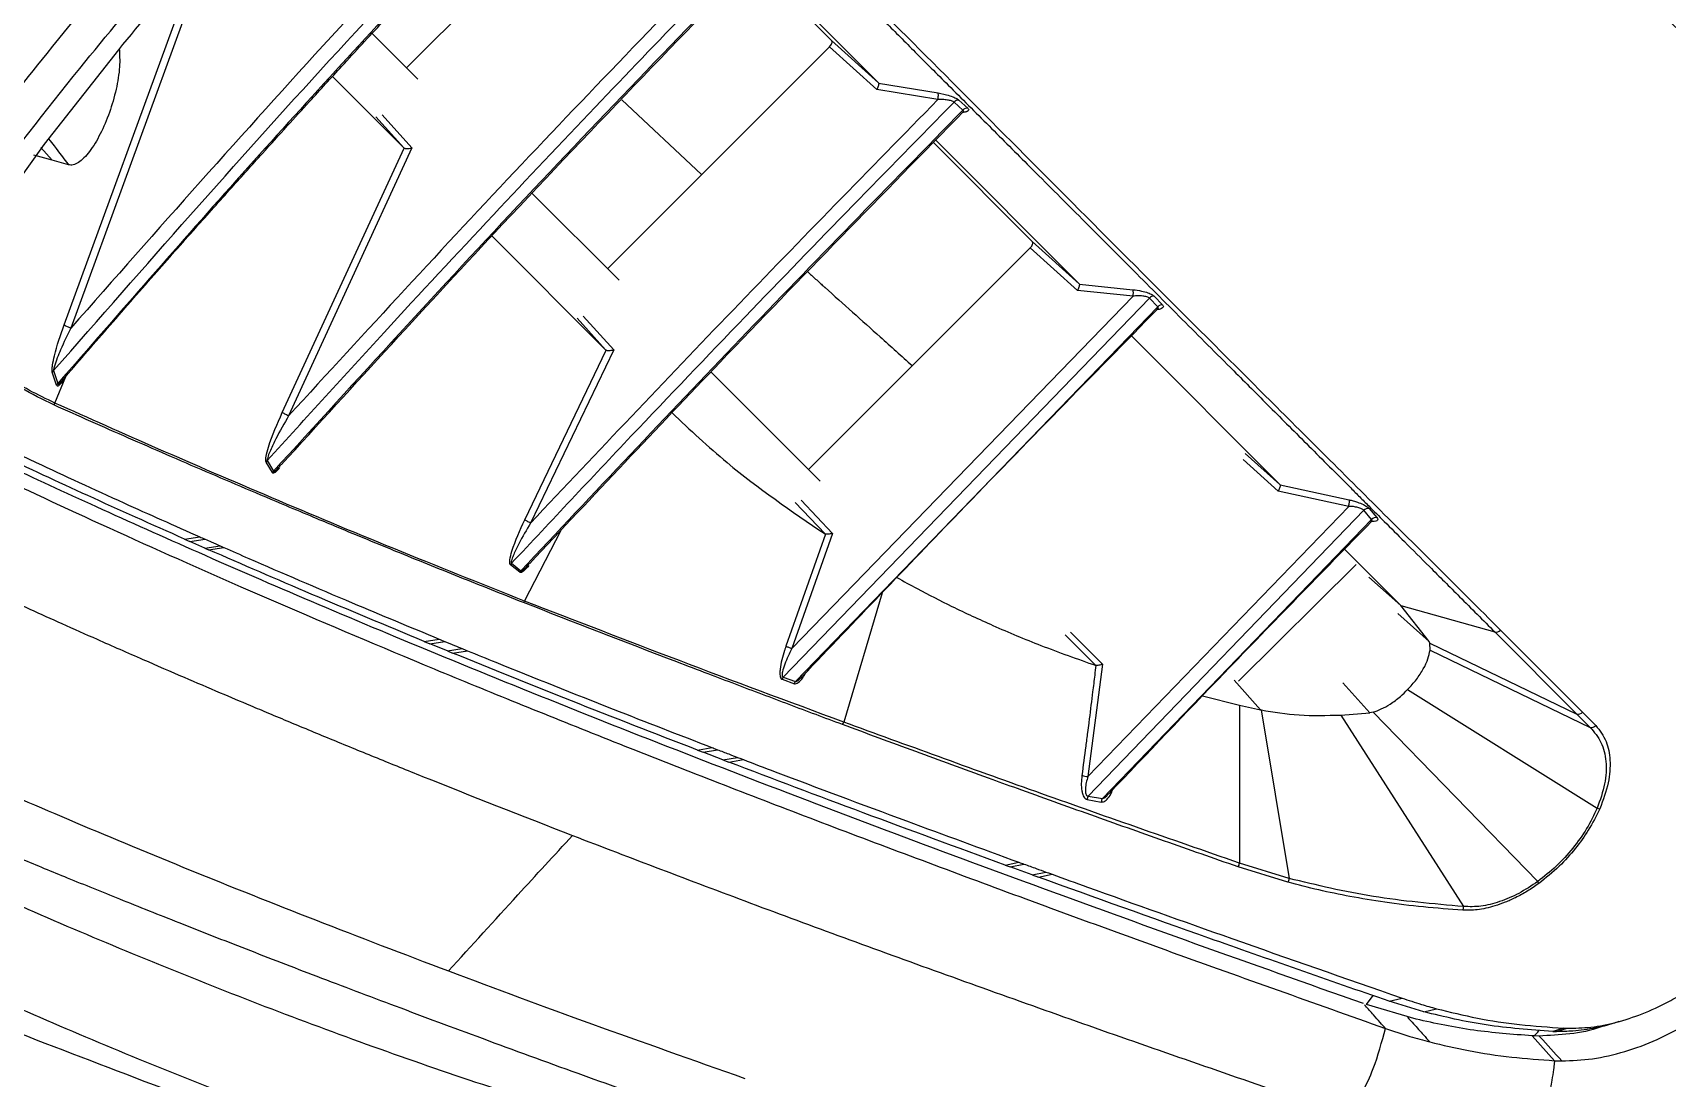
# Model space of a CAD drawing. Extents: x 400 to 501, y 484 to 634.
# Drawn here: x 412.64 to 418.13, y 577.01 to 580.52 of the extents above; entities that cross this region are included whole.
import ezdxf

# ---------------------------------------------------------------- set-up
doc = ezdxf.new("R2010")
doc.units = 0
doc.header["$MEASUREMENT"] = 0
doc.layers.add('DIM', color=3, linetype='Continuous')
doc.layers.add('GEOMETRY', color=3, linetype='Continuous', lineweight=25)

# ---------------------------------------------------------------- blocks, each defined once
blk = doc.blocks.new('2026 GRANDEE')
at = {"layer": 'GEOMETRY', "ltscale": 16}
for p, q in [((-36.5309, -16.4378), (-35.7852, -15.6923)), ((-37.6805, -17.3006), (-37.2238, -16.0497)), ((-37.1903, -16.0286), (-37.6576, -17.3113)), ((-35.3586, -16.0756), (-34.9469, -16.4881)), ((-35.1045, -16.3462), (-35.3665, -16.0839)), ((-36.6466, -16.322), (-36.4931, -16.4756)), ((-34.9469, -16.4881), (-35.1045, -16.3462)), ((-37.7463, -16.6943), (-37.4969, -16.3769)), ((-35.8566, -17.1121), (-35.1113, -16.367)), ((-35.1113, -16.367), (-34.9524, -16.5101)), ((-36.5402, -16.7064), (-36.7797, -16.4666)), ((-34.7476, -16.5443), (-34.9524, -16.5101)), ((-34.9469, -16.4881), (-34.9463, -16.4889)), ((-34.9463, -16.4889), (-34.747, -16.5221)), ((-35.8085, -16.5452), (-35.5405, -16.7961)), ((-34.747, -16.5221), (-34.7185, -16.5283)), ((-34.6635, -16.5796), (-34.6932, -16.5526)), ((-34.6843, -16.541), (-34.6769, -16.546)), ((-34.6769, -16.546), (-34.6472, -16.573)), ((-36.6336, -16.6021), (-36.5402, -16.7064)), ((-36.6129, -16.5953), (-36.513, -16.7068)), ((-37.8345, -16.8181), (-37.7463, -16.6943)), ((-37.7203, -16.7477), (-37.7819, -16.7311)), ((-37.7203, -16.7477), (-37.7582, -16.705)), ((-36.9479, -17.5948), (-36.5389, -16.7072)), ((-36.513, -16.7068), (-36.9267, -17.6061)), ((-36.5389, -16.7072), (-36.5402, -16.7064)), ((-34.4306, -17.0209), (-34.7626, -16.6886)), ((-34.7548, -16.6805), (-34.2733, -17.1626)), ((-37.6659, -16.7635), (-37.7203, -16.7477)), ((-36.1094, -16.8593), (-35.8177, -17.1509)), ((-35.8627, -17.3846), (-36.2447, -17.0021)), ((-35.1823, -17.7864), (-34.4373, -17.0417)), ((-34.4373, -17.0417), (-34.2784, -17.185)), ((-34.2733, -17.1626), (-34.4306, -17.0209)), ((-34.2733, -17.1626), (-34.2726, -17.1637)), ((-34.2726, -17.1637), (-34.0927, -17.1825)), ((-35.2669, -18.4834), (-34.0371, -17.2107)), ((-34.0925, -17.2044), (-35.2375, -18.3875)), ((-34.0925, -17.2044), (-34.2784, -17.185)), ((-34.009, -17.2396), (-34.0371, -17.2107)), ((-34.0217, -17.2042), (-33.9936, -17.2332)), ((-35.9587, -17.2778), (-35.8627, -17.3846)), ((-35.9379, -17.2711), (-35.8357, -17.3849)), ((-34.009, -17.2396), (-35.2255, -18.498)), ((-36.1343, -17.9553), (-35.8611, -17.3856)), ((-35.8357, -17.3849), (-36.1144, -17.966)), ((-35.8611, -17.3856), (-35.8627, -17.3846)), ((-34.0982, -17.3379), (-33.5996, -17.8369)), ((-37.7155, -17.4542), (-37.7199, -17.4598)), ((-37.7057, -17.5032), (-37.7199, -17.4598)), ((-37.7155, -17.4542), (-37.7013, -17.4977)), ((-37.711, -17.5633), (-37.675, -17.4742)), ((-35.5097, -17.4589), (-35.143, -17.8256)), ((-36.9986, -17.7566), (-37.0022, -17.7613)), ((-36.9812, -17.7969), (-37.0022, -17.7613)), ((-36.9986, -17.7566), (-36.9776, -17.7922)), ((-33.7228, -17.753), (-33.6051, -17.8588)), ((-33.5996, -17.8369), (-33.716, -17.7323)), ((-33.3686, -17.9102), (-33.6051, -17.8588)), ((-33.5996, -17.8369), (-33.599, -17.8376)), ((-33.599, -17.8376), (-33.367, -17.8881)), ((-35.227, -17.8968), (-35.1264, -18.0028)), ((-35.101, -18.0011), (-35.2069, -17.8894)), ((-33.3686, -17.9102), (-34.2437, -18.8176)), ((-34.2427, -18.8832), (-33.3179, -17.9233)), ((-33.2917, -17.9537), (-33.3179, -17.9233)), ((-33.3001, -17.9173), (-33.2737, -17.9476)), ((-36.1348, -18.228), (-36.0118, -17.99)), ((-33.2917, -17.9537), (-34.1953, -18.8911)), ((-33.2938, -17.9625), (-33.2945, -17.9623)), ((-37.2757, -18.0202), (-37.2243, -18.0129)), ((-37.2757, -18.0202), (-37.258, -18.028)), ((-37.258, -18.028), (-37.2067, -18.0207)), ((-37.2079, -18.0501), (-37.258, -18.028)), ((-37.2079, -18.0501), (-37.1566, -18.0427)), ((-37.2079, -18.0501), (-37.1953, -18.0557)), ((-37.1953, -18.0557), (-37.144, -18.0483)), ((-35.1249, -18.0035), (-35.2574, -18.3793)), ((-35.101, -18.0011), (-35.2375, -18.3875)), ((-35.1249, -18.0035), (-35.1264, -18.0028)), ((-36.1785, -18.1013), (-36.1818, -18.1063)), ((-36.1785, -18.1013), (-36.1473, -18.1263)), ((-33.7388, -18.4966), (-33.3435, -18.1051)), ((-33.3825, -18.054), (-33.1937, -18.2428)), ((-36.1506, -18.1314), (-36.1818, -18.1063)), ((-33.3013, -18.1475), (-33.1937, -18.2428)), ((-34.9341, -18.2003), (-35.0637, -18.6345)), ((-33.2041, -18.2702), (-33.0983, -18.3641)), ((-33.1937, -18.2428), (-32.8781, -18.3319)), ((-33.0983, -18.3641), (-33.1937, -18.2428)), ((-36.4718, -18.3635), (-36.4214, -18.3558)), ((-36.4718, -18.3635), (-36.4528, -18.3714)), ((-36.4528, -18.3714), (-36.4025, -18.3636)), ((-36.394, -18.3955), (-36.4528, -18.3714)), ((-34.3205, -18.3414), (-34.2173, -18.4443)), ((-34.1949, -18.44), (-34.3026, -18.3324)), ((-33.0958, -18.37), (-33.0983, -18.3641)), ((-33.0958, -18.37), (-32.6029, -18.6074)), ((-33.0955, -18.393), (-33.0958, -18.37)), ((-32.8781, -18.3319), (-32.6029, -18.6074)), ((-32.859, -18.3256), (-32.5837, -18.601)), ((-36.394, -18.3955), (-36.3438, -18.3877)), ((-36.394, -18.3955), (-36.3769, -18.4025)), ((-36.3769, -18.4025), (-36.3267, -18.3947)), ((-33.0955, -18.393), (-32.5579, -18.6525)), ((-35.2669, -18.4834), (-35.2255, -18.498)), ((-34.1949, -18.44), (-34.2437, -18.8176)), ((-35.2706, -18.4908), (-35.2291, -18.5055)), ((-33.7532, -18.4938), (-33.6645, -18.5932)), ((-33.3888, -18.5023), (-33.2975, -18.6032)), ((-33.1708, -18.5253), (-32.5349, -18.9238)), ((-33.8593, -18.5461), (-33.7349, -18.5782)), ((-33.7349, -18.5782), (-33.7355, -19.1082)), ((-33.7349, -18.5782), (-33.6645, -18.5932)), ((-33.6623, -18.5937), (-33.6645, -18.5932)), ((-33.6623, -18.5937), (-33.5686, -19.1596)), ((-33.3955, -18.6107), (-33.2975, -18.6032)), ((-33.3955, -18.6107), (-32.9828, -19.2539)), ((-33.2868, -18.6011), (-33.2975, -18.6032)), ((-33.2868, -18.6011), (-32.7339, -19.1698)), ((-32.6029, -18.6074), (-32.5579, -18.6525)), ((-32.5837, -18.601), (-32.5392, -18.646)), ((-35.5549, -18.7284), (-35.5061, -18.7199)), ((-35.5549, -18.7284), (-35.5359, -18.7357)), ((-35.5359, -18.7357), (-35.4871, -18.7272)), ((-35.4689, -18.7614), (-35.5359, -18.7357)), ((-35.4689, -18.7614), (-35.4203, -18.7529)), ((-35.4689, -18.7614), (-35.449, -18.769)), ((-35.449, -18.769), (-35.4005, -18.7605)), ((-34.2465, -18.8949), (-34.1991, -18.903)), ((-34.2427, -18.8832), (-34.1953, -18.8911)), ((-34.1788, -18.8803), (-34.1744, -18.8751)), ((-34.522, -19.1145), (-34.4754, -19.1052)), ((-34.522, -19.1145), (-34.5053, -19.1206)), ((-34.5053, -19.1206), (-34.4587, -19.1112)), ((-34.4314, -19.1474), (-34.5053, -19.1206)), ((-34.4314, -19.1474), (-34.385, -19.138)), ((-34.4314, -19.1474), (-34.4102, -19.1551)), ((-34.4102, -19.1551), (-34.3638, -19.1456)), ((-33.5724, -19.1724), (-33.7397, -19.1207)), ((-33.5686, -19.1596), (-33.7355, -19.1082)), ((-33.3094, -19.5832), (-33.2868, -19.553)), ((-33.142, -19.6322), (-33.3094, -19.5832)), ((-33.2331, -19.5719), (-33.1894, -19.5613)), ((-33.1164, -19.6077), (-33.2331, -19.5719)), ((-33.1164, -19.6077), (-33.0744, -19.5968)), ((-32.4626, -19.6411), (-32.4341, -19.6318)), ((-32.7532, -19.6878), (-32.6778, -19.7715)), ((-32.7468, -19.6881), (-32.7532, -19.6878)), ((-32.7293, -19.6886), (-32.7468, -19.6881)), ((-32.6469, -19.662), (-32.6836, -19.6731)), ((-32.6836, -19.6731), (-32.6714, -19.6735)), ((-32.6714, -19.6735), (-32.6354, -19.6625)), ((-32.6469, -19.662), (-32.6354, -19.6625))]:
    blk.add_line(p, q, dxfattribs=at)
at = {"layer": 'GEOMETRY', "ltscale": 16, "flags": 128}
blk.add_lwpolyline([(-37.7463, -16.6943), (-37.7456, -16.6944), (-37.7452, -16.6944), (-37.745, -16.6941), (-37.7451, -16.6936), (-37.7452, -16.6934)], dxfattribs=at)
at = {"layer": 'GEOMETRY', "ltscale": 16}
for centre, radius, start, end in [((-34.6782, -16.5665), 0.0205, 86.2984, 137.2516), ((-34.6484, -16.5935), 0.0205, 86.6122, 137.2133), ((-34.1468, -17.194), 0.0553, 349.1873, 11.9935), ((-34.022, -17.2252), 0.021, 89.2393, 136.0665), ((-33.9939, -17.2542), 0.021, 89.1247, 136.0244), ((-37.6884, -17.5122), 0.0195, 131.6299, 152.3463), ((-37.731, -17.5568), 0.0211, 322.3045, 342.0554), ((-33.303, -17.938), 0.0209, 81.9765, 135.5723), ((-33.2768, -17.9683), 0.0209, 81.5353, 135.5925), ((-36.1555, -18.2198), 0.0223, 322.2905, 338.2722), ((-32.8742, -18.3119), 0.0205, 258.8879, 317.7566), ((-35.2486, -18.4971), 0.0229, 143.1937, 163.917), ((-35.0862, -18.6288), 0.0232, 323.4445, 345.7717), ((-32.599, -18.5872), 0.0206, 259.0071, 317.9441), ((-32.5545, -18.632), 0.0208, 260.5271, 317.6791), ((-34.2387, -18.7427), 0.075, 250.145, 266.168), ((-34.2233, -18.896), 0.0232, 146.6109, 177.331), ((-34.1759, -18.9039), 0.0233, 146.6495, 177.7785), ((-32.5255, -18.894), 0.0312, 252.4926, 269.4027), ((-33.7599, -19.1069), 0.0245, 325.5896, 356.9017), ((-33.5935, -19.1591), 0.0249, 327.6124, 358.7039), ((-32.7698, -19.191), 0.0417, 20.3709, 30.5943), ((-33.0091, -19.2548), 0.0263, 334.4402, 2.0979)]:
    blk.add_arc(centre, radius, start, end, dxfattribs=at)
for points, knots in [([(-32.0826, -10.2807), (-32.4042, -10.5222), (-33.044, -11.0026), (-33.956, -11.7803), (-34.8417, -12.5767), (-35.7009, -13.3979), (-36.5348, -14.2323), (-37.3474, -15.0774), (-38.1302, -15.9429), (-38.8881, -16.8398), (-39.3585, -17.4672), (-39.595, -17.7827)], [0, 0, 0, 0, 0.113392, 0.225638, 0.337341, 0.448782, 0.560233, 0.669481, 0.778832, 0.888788, 1, 1, 1, 1]), ([(-31.6026, -10.7629), (-31.7346, -10.851), (-32.0014, -11.0291), (-32.3994, -11.3097), (-32.8003, -11.6038), (-33.2029, -11.9123), (-33.5956, -12.2261), (-34.0451, -12.6002), (-34.5554, -13.0457), (-35.1391, -13.5846), (-35.6554, -14.0878), (-36.0964, -14.5358), (-36.4532, -14.9108), (-36.7926, -15.2802), (-37.1149, -15.6435), (-37.4296, -16.0113), (-37.8042, -16.466), (-38.23, -17.0115), (-38.6902, -17.6387), (-38.9753, -18.0617), (-39.1157, -18.2701)], [0, 0, 0, 0, 0.044709, 0.090349, 0.13691, 0.184379, 0.232745, 0.277954, 0.348418, 0.422679, 0.500679, 0.550525, 0.598903, 0.645795, 0.691185, 0.735062, 0.781563, 0.856423, 0.929252, 1, 1, 1, 1]), ([(-31.5483, -17.0026), (-31.5846, -16.9662), (-31.6501, -16.9005), (-31.7368, -16.8136), (-31.8026, -16.7477), (-31.8478, -16.7024), (-31.8746, -16.6755), (-31.8996, -16.6504), (-31.9295, -16.6205), (-31.969, -16.581), (-32.0082, -16.5417), (-32.0528, -16.4971), (-32.0993, -16.4505), (-32.1508, -16.3989), (-32.205, -16.3447), (-32.2668, -16.2827), (-32.3323, -16.2171), (-32.4085, -16.1407), (-32.4918, -16.0573), (-32.5814, -15.9677), (-32.6762, -15.8727), (-32.7711, -15.7778), (-32.8672, -15.6816), (-32.9621, -15.5865), (-33.0575, -15.491), (-33.1566, -15.3918), (-33.2562, -15.2921), (-33.3624, -15.1858), (-33.4713, -15.0768), (-33.5809, -14.9671), (-33.6883, -14.8596), (-33.7933, -14.7547), (-33.9589, -14.5892), (-34.1842, -14.3641), (-34.3606, -14.1881), (-34.4504, -14.0984)], [0, 0, 0, 0, 0.031102, 0.056282, 0.075541, 0.088878, 0.096293, 0.099337, 0.111164, 0.122963, 0.134733, 0.146474, 0.1633, 0.177064, 0.193684, 0.213162, 0.234458, 0.254875, 0.284974, 0.313681, 0.340995, 0.377161, 0.406953, 0.436616, 0.472631, 0.504105, 0.538698, 0.576408, 0.616164, 0.655115, 0.695362, 0.734534, 0.772763, 0.884269, 1, 1, 1, 1]), ([(-31.5547, -17.0216), (-31.6987, -16.8768), (-31.9868, -16.587), (-32.3921, -16.1795), (-32.7802, -15.7902), (-33.1505, -15.4201), (-33.5053, -15.0663), (-33.8434, -14.7295), (-34.1639, -14.4106), (-34.3579, -14.2175), (-34.4549, -14.121)], [0, 0, 0, 0, 0.1249923, 0.2499907, 0.3749939, 0.5000006, 0.6250093, 0.7500135, 0.8750108, 1, 1, 1, 1]), ([(-37.7155, -17.4542), (-37.4097, -17.105), (-36.7981, -16.4067), (-36.1559, -15.7357), (-35.8348, -15.4002)], [0, 0, 0, 0, 0.500027, 1, 1, 1, 1]), ([(-35.8814, -15.3781), (-36.1841, -15.6943), (-36.7896, -16.3267), (-37.3682, -16.9831), (-37.6576, -17.3113)], [0, 0, 0, 0, 0.49994, 1, 1, 1, 1]), ([(-35.8047, -15.4255), (-36.0208, -15.6509), (-36.453, -16.1017), (-37.0864, -16.7918), (-37.4963, -17.2624), (-37.7013, -17.4977)], [0, 0, 0, 0, 0.333307, 0.666645, 1, 1, 1, 1]), ([(-37.685, -17.4857), (-37.6352, -17.428), (-37.5334, -17.3099), (-37.3845, -17.1398), (-37.245, -16.982), (-37.1238, -16.8463), (-37.0213, -16.7323), (-36.9346, -16.6364), (-36.8457, -16.5386), (-36.7393, -16.4224), (-36.6032, -16.2746), (-36.4396, -16.0987), (-36.2482, -15.8952), (-36.0333, -15.6689), (-35.8812, -15.5115), (-35.8029, -15.4304)], [0, 0, 0, 0, 0.082011, 0.16789, 0.243477, 0.308772, 0.363775, 0.408487, 0.447955, 0.505978, 0.578068, 0.664223, 0.764442, 0.878725, 1, 1, 1, 1]), ([(-35.7787, -15.4263), (-35.763, -15.4422), (-35.73, -15.4753), (-35.6773, -15.5283), (-35.619, -15.5868), (-35.5549, -15.6512), (-35.4848, -15.7216), (-35.4047, -15.802), (-35.322, -15.885), (-35.2387, -15.9686), (-35.1608, -16.0468), (-35.0842, -16.1236), (-35.0194, -16.1885), (-34.966, -16.2421), (-34.9212, -16.287), (-34.8734, -16.3349), (-34.8227, -16.3857), (-34.7689, -16.4396), (-34.6867, -16.5217), (-34.577, -16.6315), (-34.4309, -16.7777), (-34.2732, -16.9357), (-34.1028, -17.1065), (-33.9297, -17.2799), (-33.7931, -17.4166), (-33.6944, -17.5154), (-33.6325, -17.5774), (-33.5683, -17.6416), (-33.5017, -17.7083), (-33.4326, -17.7774), (-33.3757, -17.8344), (-33.3317, -17.8784), (-33.2944, -17.9157), (-33.2445, -17.9656), (-33.1766, -18.0335), (-33.0924, -18.1177), (-32.9915, -18.2186), (-32.9177, -18.2924), (-32.8781, -18.3319)], [0, 0, 0, 0, 0.020725, 0.043459, 0.068203, 0.094956, 0.123719, 0.154491, 0.191833, 0.221797, 0.251605, 0.281257, 0.308509, 0.323986, 0.340419, 0.35781, 0.376156, 0.395459, 0.415718, 0.463883, 0.511317, 0.567458, 0.624789, 0.681766, 0.736941, 0.755717, 0.775071, 0.795005, 0.815518, 0.83661, 0.858281, 0.867298, 0.876345, 0.891857, 0.911979, 0.93671, 0.96605, 1, 1, 1, 1]), ([(-35.7561, -15.4219), (-35.6597, -15.519), (-35.4669, -15.7132), (-35.1485, -16.0342), (-34.8122, -16.3728), (-34.4585, -16.7278), (-34.0891, -17.0987), (-33.7003, -17.4873), (-33.2932, -17.8931), (-33.0038, -18.1814), (-32.859, -18.3256)], [0, 0, 0, 0, 0.124988, 0.249985, 0.374989, 0.499998, 0.625005, 0.750009, 0.875008, 1, 1, 1, 1]), ([(-37.4969, -16.3769), (-37.4219, -16.2854), (-37.2778, -16.1099), (-37.0572, -15.8555), (-36.9102, -15.6947), (-36.8367, -15.6142)], [0, 0, 0, 0, 0.352414, 0.676106, 1, 1, 1, 1]), ([(-36.9986, -17.7566), (-36.8682, -17.6129), (-36.617, -17.3358), (-36.2493, -16.9406), (-35.9076, -16.5791), (-35.5927, -16.2506), (-35.3909, -16.0434), (-35.295, -15.9448)], [0, 0, 0, 0, 0.2341143, 0.4511775, 0.6511747, 0.834112, 1, 1, 1, 1]), ([(-35.3453, -15.9296), (-35.6127, -16.2054), (-36.1475, -16.7571), (-36.667, -17.3231), (-36.9267, -17.6061)], [0, 0, 0, 0, 0.499948, 1, 1, 1, 1]), ([(-35.2648, -15.9707), (-35.5549, -16.27), (-36.1351, -16.8686), (-36.6968, -17.4843), (-36.9776, -17.7922)], [0, 0, 0, 0, 0.499975, 1, 1, 1, 1]), ([(-36.9513, -17.7707), (-36.7054, -17.5007), (-36.1513, -16.8925), (-35.5786, -16.3015), (-35.2601, -15.9728)], [0, 0, 0, 0, 0.443824, 1, 1, 1, 1]), ([(-37.9663, -16.8737), (-37.8549, -16.7281), (-37.6559, -16.468), (-37.4436, -16.2169), (-37.3502, -16.1064)], [0, 0, 0, 0, 0.559966, 1, 1, 1, 1]), ([(-35.1113, -16.367), (-35.1095, -16.3651), (-35.1061, -16.3613), (-35.1033, -16.3551), (-35.1023, -16.3496), (-35.1038, -16.3474), (-35.1045, -16.3462)], [0, 0, 0, 0, 0.246023, 0.493961, 0.744396, 1, 1, 1, 1]), ([(-37.4951, -16.3727), (-37.4941, -16.3926), (-37.492, -16.4345), (-37.5047, -16.5109), (-37.5272, -16.5891), (-37.5583, -16.6621), (-37.5949, -16.722), (-37.6265, -16.7534), (-37.6504, -16.7652), (-37.6608, -16.764), (-37.6659, -16.7635)], [0, 0, 0, 0, 0.125005, 0.263023, 0.405176, 0.5513975, 0.7000385, 0.8505418, 0.9255062, 1, 1, 1, 1]), ([(-37.4969, -16.3769), (-37.4965, -16.377), (-37.4957, -16.3773), (-37.4957, -16.3769), (-37.4963, -16.3762), (-37.4963, -16.3761)], [0, 0, 0, 0, 0.458886, 0.936658, 1, 1, 1, 1]), ([(-34.9463, -16.4889), (-34.9462, -16.4898), (-34.9459, -16.4916), (-34.9469, -16.4966), (-34.9491, -16.503), (-34.9512, -16.5075), (-34.9524, -16.5101)], [0, 0, 0, 0, 0.226459, 0.486424, 0.708728, 1, 1, 1, 1]), ([(-36.1785, -18.1013), (-36.0447, -17.9586), (-35.7849, -17.6813), (-35.4025, -17.2813), (-35.0413, -16.9077), (-34.8066, -16.6683), (-34.6932, -16.5526)], [0, 0, 0, 0, 0.273503, 0.531333, 0.773495, 1, 1, 1, 1]), ([(-34.7476, -16.5443), (-34.9775, -16.7792), (-35.4373, -17.2492), (-35.8887, -17.7271), (-36.1144, -17.966)], [0, 0, 0, 0, 0.499964, 1, 1, 1, 1]), ([(-34.7476, -16.5443), (-34.7471, -16.5418), (-34.7463, -16.5371), (-34.7459, -16.5306), (-34.746, -16.5251), (-34.7466, -16.5232), (-34.747, -16.5221)], [0, 0, 0, 0, 0.265117, 0.5, 0.734883, 1, 1, 1, 1]), ([(-34.6932, -16.5526), (-34.6943, -16.5518), (-34.6965, -16.5503), (-34.7038, -16.5478), (-34.7156, -16.5454), (-34.7315, -16.5438), (-34.7422, -16.5441), (-34.7476, -16.5443)], [0, 0, 0, 0, 0.1140069, 0.2325104, 0.4809748, 0.7390102, 1, 1, 1, 1]), ([(-34.7185, -16.5283), (-34.7112, -16.5304), (-34.6982, -16.5343), (-34.6885, -16.5389), (-34.6843, -16.541)], [0, 0, 0, 0, 0.55962, 1, 1, 1, 1]), ([(-34.6635, -16.5796), (-34.9133, -16.8349), (-35.413, -17.3457), (-35.9025, -17.8661), (-36.1473, -18.1263)], [0, 0, 0, 0, 0.499983, 1, 1, 1, 1]), ([(-36.1175, -18.1018), (-35.9052, -17.8759), (-35.4248, -17.3648), (-34.9343, -16.8633), (-34.6606, -16.5835)], [0, 0, 0, 0, 0.44205, 1, 1, 1, 1]), ([(-34.6653, -16.5875), (-34.664, -16.5865), (-34.6616, -16.5848), (-34.6614, -16.5819), (-34.6628, -16.5804), (-34.6635, -16.5796)], [0, 0, 0, 0, 0.407685, 0.708759, 1, 1, 1, 1]), ([(-34.6472, -16.573), (-34.6461, -16.5743), (-34.6437, -16.5769), (-34.6439, -16.581), (-34.6487, -16.5845), (-34.6564, -16.5868), (-34.6631, -16.5871), (-34.6651, -16.5872)], [0, 0, 0, 0, 0.1690474, 0.3437707, 0.6164966, 0.8896191, 1, 1, 1, 1]), ([(-37.7324, -16.6765), (-37.7261, -16.6844), (-37.7028, -16.7133), (-37.6815, -16.7423), (-37.6659, -16.7635)], [0, 0, 0, 0, 0.27087, 1, 1, 1, 1]), ([(-36.5389, -16.7072), (-36.5378, -16.7076), (-36.5354, -16.7084), (-36.5291, -16.7086), (-36.5213, -16.7082), (-36.5159, -16.7073), (-36.513, -16.7068)], [0, 0, 0, 0, 0.213537, 0.458639, 0.711745, 1, 1, 1, 1]), ([(-34.4373, -17.0417), (-34.4356, -17.0398), (-34.4322, -17.036), (-34.4294, -17.0298), (-34.4284, -17.0243), (-34.4299, -17.022), (-34.4306, -17.0209)], [0, 0, 0, 0, 0.245218, 0.492634, 0.743521, 1, 1, 1, 1]), ([(-35.1843, -17.123), (-35.1813, -17.1257), (-35.169, -17.1368), (-35.1527, -17.1514), (-35.1378, -17.1649), (-35.1314, -17.1706), (-35.1286, -17.1731), (-35.1274, -17.1742), (-35.1268, -17.1747), (-35.1266, -17.1749), (-35.1265, -17.175), (-35.0649, -17.2304), (-34.9669, -17.3181), (-34.8693, -17.4054), (-34.8333, -17.4376)], [0, 0, 0, 0, 0.02591, 0.105696, 0.139523, 0.154158, 0.16055, 0.163353, 0.164584, 0.165126, 0.165364, 0.165551, 0.692157, 1, 1, 1, 1]), ([(-34.2726, -17.1637), (-34.2725, -17.1646), (-34.2723, -17.1665), (-34.2733, -17.1715), (-34.2753, -17.1778), (-34.2773, -17.1824), (-34.2784, -17.185)], [0, 0, 0, 0, 0.224117, 0.48317, 0.706063, 1, 1, 1, 1]), ([(-34.0927, -17.1825), (-34.083, -17.1838), (-34.0656, -17.1862), (-34.0436, -17.1924), (-34.0288, -17.1985), (-34.0239, -17.2025), (-34.0217, -17.2042)], [0, 0, 0, 0, 0.34301, 0.612848, 0.825423, 1, 1, 1, 1]), ([(-34.0371, -17.2107), (-34.0382, -17.2099), (-34.0403, -17.2082), (-34.0477, -17.2057), (-34.0598, -17.2036), (-34.076, -17.2029), (-34.087, -17.2039), (-34.0925, -17.2044)], [0, 0, 0, 0, 0.11278, 0.230197, 0.477731, 0.736593, 1, 1, 1, 1]), ([(-35.2007, -18.4791), (-35.026, -18.2956), (-34.6314, -17.8813), (-34.2308, -17.4727), (-34.0075, -17.245)], [0, 0, 0, 0, 0.442721, 1, 1, 1, 1]), ([(-34.0121, -17.2488), (-34.0106, -17.2476), (-34.0079, -17.2456), (-34.0072, -17.2423), (-34.0084, -17.2405), (-34.009, -17.2396)], [0, 0, 0, 0, 0.406784, 0.709383, 1, 1, 1, 1]), ([(-33.9936, -17.2332), (-33.9925, -17.2345), (-33.9903, -17.2374), (-33.9911, -17.242), (-33.9967, -17.2462), (-34.0036, -17.249), (-34.0091, -17.2496), (-34.0097, -17.2497)], [0, 0, 0, 0, 0.181482, 0.371076, 0.666685, 0.962329, 1, 1, 1, 1]), ([(-37.7199, -17.4598), (-37.7201, -17.4586), (-37.7207, -17.456), (-37.7208, -17.448), (-37.7189, -17.4309), (-37.708, -17.3798), (-37.6925, -17.3351), (-37.6805, -17.3006)], [0, 0, 0, 0, 0.036245, 0.076484, 0.174703, 0.363425, 1, 1, 1, 1]), ([(-37.6576, -17.3113), (-37.6696, -17.3355), (-37.6903, -17.3774), (-37.709, -17.4252), (-37.7155, -17.4492), (-37.7155, -17.4533), (-37.7155, -17.4542)], [0, 0, 0, 0, 0.514339, 0.889573, 0.974537, 1, 1, 1, 1]), ([(-37.6576, -17.3113), (-37.6589, -17.3109), (-37.6614, -17.3102), (-37.6662, -17.3084), (-37.6717, -17.3061), (-37.6763, -17.3037), (-37.6791, -17.3019), (-37.68, -17.301), (-37.6805, -17.3006)], [0, 0, 0, 0, 0.136703, 0.266941, 0.499996, 0.733056, 0.863295, 1, 1, 1, 1]), ([(-41.0648, -17.3841), (-40.8681, -17.5259), (-40.4746, -17.8094), (-39.8556, -18.2032), (-39.216, -18.5738), (-38.5541, -18.9187), (-37.8709, -19.2383), (-37.1661, -19.5319), (-36.442, -19.8016), (-35.942, -19.9595), (-35.692, -20.0384)], [0, 0, 0, 0, 0.125, 0.25, 0.375, 0.5, 0.625, 0.75, 0.875, 1, 1, 1, 1]), ([(-37.7143, -17.5697), (-37.752, -17.5514), (-37.8242, -17.5162), (-37.9177, -17.4539), (-37.97, -17.4072), (-37.9962, -17.3838)], [0, 0, 0, 0, 0.3522294, 0.675463, 1, 1, 1, 1]), ([(-37.711, -17.5633), (-37.7399, -17.5495), (-37.7739, -17.5333), (-37.8258, -17.5039), (-37.8969, -17.4604), (-37.9529, -17.4112), (-37.9923, -17.3766)], [0, 0, 0, 0, 0.2685633, 0.3142565, 0.516889, 1, 1, 1, 1]), ([(-35.8611, -17.3856), (-35.8599, -17.3859), (-35.8574, -17.3865), (-35.8512, -17.3866), (-35.8437, -17.3861), (-35.8385, -17.3853), (-35.8357, -17.3849)], [0, 0, 0, 0, 0.219555, 0.459519, 0.720358, 1, 1, 1, 1]), ([(-37.7013, -17.4977), (-37.7012, -17.4983), (-37.7009, -17.4995), (-37.6996, -17.4999), (-37.6978, -17.4993), (-37.6966, -17.4983), (-37.6959, -17.4978)], [0, 0, 0, 0, 0.238404, 0.477717, 0.731254, 1, 1, 1, 1]), ([(-37.6807, -17.4807), (-37.6848, -17.488), (-37.6904, -17.4977), (-37.6961, -17.5029), (-37.6975, -17.5042)], [0, 0, 0, 0, 0.749407, 1, 1, 1, 1]), ([(-37.6959, -17.4978), (-37.6929, -17.495), (-37.6893, -17.4915), (-37.6858, -17.4864), (-37.6852, -17.4855)], [0, 0, 0, 0, 0.823495, 1, 1, 1, 1]), ([(-37.6975, -17.5042), (-37.6987, -17.505), (-37.701, -17.5066), (-37.704, -17.5066), (-37.7051, -17.5043), (-37.7057, -17.5032)], [0, 0, 0, 0, 0.347939, 0.68125, 1, 1, 1, 1]), ([(-36.1379, -18.2334), (-36.2102, -18.2047), (-36.3562, -18.1468), (-36.5196, -18.0805), (-36.6344, -18.0334), (-36.702, -18.0055), (-36.7712, -17.9767), (-36.8489, -17.9443), (-36.9965, -17.8824), (-37.2078, -17.7924), (-37.4696, -17.6787), (-37.6321, -17.6064), (-37.7143, -17.5697)], [0, 0, 0, 0, 0.1208725, 0.2440654, 0.2840593, 0.3244321, 0.3651839, 0.409718, 0.4669422, 0.6401842, 0.8178508, 1, 1, 1, 1]), ([(-36.1348, -18.228), (-36.2831, -18.169), (-36.5797, -18.0511), (-36.9877, -17.8801), (-37.3699, -17.7157), (-37.5973, -17.6141), (-37.711, -17.5633)], [0, 0, 0, 0, 0.2500041, 0.5000052, 0.7500036, 1, 1, 1, 1]), ([(-37.0022, -17.7613), (-37.0026, -17.7604), (-37.0034, -17.7585), (-37.0037, -17.7523), (-37.0017, -17.7365), (-36.9864, -17.6817), (-36.9649, -17.6331), (-36.9479, -17.5948)], [0, 0, 0, 0, 0.028178, 0.059237, 0.135722, 0.317074, 1, 1, 1, 1]), ([(-36.9267, -17.6061), (-36.9414, -17.6314), (-36.9634, -17.6693), (-36.9853, -17.7152), (-36.9946, -17.7378), (-36.998, -17.7486), (-36.9989, -17.7532), (-36.9989, -17.7554), (-36.9987, -17.7562), (-36.9986, -17.7566)], [0, 0, 0, 0, 0.513589, 0.767231, 0.89027, 0.948374, 0.975294, 0.987946, 1, 1, 1, 1]), ([(-36.9267, -17.6061), (-36.929, -17.6051), (-36.9333, -17.6033), (-36.9394, -17.6001), (-36.9447, -17.5971), (-36.9468, -17.5956), (-36.9479, -17.5948)], [0, 0, 0, 0, 0.265116, 0.4999971, 0.7348816, 1, 1, 1, 1]), ([(-35.6397, -17.5965), (-35.5793, -17.6532), (-35.4208, -17.8019), (-35.2389, -17.9261), (-35.1264, -18.0028)], [0, 0, 0, 0, 0.381373, 1, 1, 1, 1]), ([(-33.319, -19.5799), (-33.5081, -19.5128), (-33.8888, -19.3778), (-34.4346, -19.1794), (-34.965, -18.9823), (-35.4759, -18.7874), (-35.9682, -18.5942), (-36.4277, -18.4078), (-36.85, -18.2306), (-37.2289, -18.0663), (-37.5713, -17.9129), (-37.8811, -17.7698), (-38.0649, -17.6814), (-38.1553, -17.6379)], [0, 0, 0, 0, 0.091503, 0.184255, 0.278388, 0.373689, 0.469634, 0.56825, 0.660208, 0.749357, 0.835644, 0.919152, 1, 1, 1, 1]), ([(-41.0811, -17.7205), (-40.8835, -17.8628), (-40.4884, -18.1475), (-39.867, -18.5429), (-39.2249, -18.9149), (-38.5604, -19.2611), (-37.8745, -19.5821), (-37.1669, -19.8768), (-36.4398, -20.1476), (-35.9379, -20.3061), (-35.687, -20.3853)], [0, 0, 0, 0, 0.125, 0.25, 0.375, 0.5, 0.625, 0.75, 0.875, 1, 1, 1, 1]), ([(-38.0768, -17.7257), (-38.0112, -17.7572), (-37.8144, -17.8517), (-37.4506, -18.0196), (-36.9701, -18.2322), (-36.4447, -18.4547), (-35.8812, -18.6835), (-35.2806, -18.9181), (-34.643, -19.1587), (-33.9686, -19.4061), (-33.4863, -19.5775), (-33.2451, -19.6632)], [0, 0, 0, 0, 0.059176, 0.177548, 0.296142, 0.41451, 0.533071, 0.649435, 0.765798, 0.882899, 1, 1, 1, 1]), ([(-37.2757, -18.0202), (-37.386, -17.971), (-37.6052, -17.8731), (-37.7994, -17.7821), (-37.8958, -17.7369)], [0, 0, 0, 0, 0.503526, 1, 1, 1, 1]), ([(-37.8438, -17.7298), (-37.8206, -17.7408), (-37.7045, -17.7954), (-37.5029, -17.8886), (-37.3104, -17.9745), (-37.2243, -18.0129)], [0, 0, 0, 0, 0.1214217, 0.6071639, 1, 1, 1, 1]), ([(-36.9776, -17.7922), (-36.9774, -17.7925), (-36.9771, -17.7931), (-36.9759, -17.7934), (-36.9731, -17.7925), (-36.9647, -17.7858), (-36.9578, -17.7764), (-36.9527, -17.7694)], [0, 0, 0, 0, 0.043651, 0.087908, 0.181663, 0.389779, 1, 1, 1, 1]), ([(-36.9569, -17.7805), (-36.9597, -17.7839), (-36.9648, -17.79), (-36.972, -17.7965), (-36.977, -17.799), (-36.9799, -17.7986), (-36.9808, -17.7975), (-36.9812, -17.7969)], [0, 0, 0, 0, 0.326217, 0.590686, 0.812019, 0.907472, 1, 1, 1, 1]), ([(-36.9776, -17.7922), (-36.9783, -17.793), (-36.9797, -17.7944), (-36.9807, -17.7961), (-36.9812, -17.7969)], [0, 0, 0, 0, 0.508841, 1, 1, 1, 1]), ([(-33.599, -17.8376), (-33.5988, -17.8386), (-33.5984, -17.8405), (-33.5995, -17.8456), (-33.6017, -17.852), (-33.6039, -17.8564), (-33.6051, -17.8588)], [0, 0, 0, 0, 0.2409719, 0.4948376, 0.7167524, 1, 1, 1, 1]), ([(-33.3686, -17.9102), (-33.368, -17.9077), (-33.3669, -17.9031), (-33.3662, -17.8967), (-33.3661, -17.8912), (-33.3667, -17.8892), (-33.367, -17.8881)], [0, 0, 0, 0, 0.265706, 0.501577, 0.735601, 1, 1, 1, 1]), ([(-33.3179, -17.9233), (-33.3188, -17.9225), (-33.3206, -17.9206), (-33.3271, -17.9172), (-33.3379, -17.9136), (-33.3531, -17.9107), (-33.3634, -17.9104), (-33.3686, -17.9102)], [0, 0, 0, 0, 0.11568, 0.234753, 0.482714, 0.739823, 1, 1, 1, 1]), ([(-33.367, -17.8881), (-33.3624, -17.8892), (-33.3532, -17.8914), (-33.3367, -17.8967), (-33.3202, -17.9035), (-33.3066, -17.9111), (-33.3021, -17.9154), (-33.3001, -17.9173)], [0, 0, 0, 0, 0.172012, 0.342253, 0.612625, 0.825688, 1, 1, 1, 1]), ([(-36.1818, -18.1063), (-36.1824, -18.1057), (-36.1836, -18.1043), (-36.1848, -18.0991), (-36.1839, -18.0847), (-36.1705, -18.0343), (-36.1502, -17.99), (-36.1343, -17.9553)], [0, 0, 0, 0, 0.029455, 0.060748, 0.136341, 0.324707, 1, 1, 1, 1]), ([(-36.1144, -17.966), (-36.1281, -17.989), (-36.1487, -18.0233), (-36.1689, -18.0651), (-36.177, -18.0856), (-36.1795, -18.0952), (-36.1796, -18.0991), (-36.1792, -18.1007), (-36.1787, -18.1011), (-36.1785, -18.1013)], [0, 0, 0, 0, 0.516783, 0.77113, 0.893488, 0.950196, 0.975978, 0.988142, 1, 1, 1, 1]), ([(-36.1144, -17.966), (-36.1165, -17.9651), (-36.1205, -17.9632), (-36.1261, -17.9603), (-36.1311, -17.9575), (-36.1332, -17.9561), (-36.1343, -17.9553)], [0, 0, 0, 0, 0.264061, 0.499998, 0.735937, 1, 1, 1, 1]), ([(-34.1739, -18.8755), (-34.0448, -18.7399), (-33.7534, -18.4336), (-33.4581, -18.1311), (-33.2937, -17.9626)], [0, 0, 0, 0, 0.443006, 1, 1, 1, 1]), ([(-33.2941, -17.9622), (-33.2928, -17.9612), (-33.2905, -17.9595), (-33.2901, -17.9565), (-33.2912, -17.9546), (-33.2917, -17.9537)], [0, 0, 0, 0, 0.412417, 0.711289, 1, 1, 1, 1]), ([(-33.2737, -17.9476), (-33.2723, -17.95), (-33.2696, -17.9543), (-33.2738, -17.9588), (-33.2813, -17.9615), (-33.2902, -17.9611), (-33.2938, -17.9609)], [0, 0, 0, 0, 0.267145, 0.506438, 0.796612, 1, 1, 1, 1]), ([(-37.2243, -18.0129), (-37.222, -18.0139), (-37.2162, -18.0165), (-37.2103, -18.0191), (-37.2067, -18.0207)], [0, 0, 0, 0, 0.387458, 1, 1, 1, 1]), ([(-37.2067, -18.0207), (-37.1999, -18.0237), (-37.1833, -18.031), (-37.1665, -18.0384), (-37.1566, -18.0427)], [0, 0, 0, 0, 0.407534, 1, 1, 1, 1]), ([(-37.1566, -18.0427), (-37.1548, -18.0436), (-37.1505, -18.0454), (-37.1463, -18.0473), (-37.1439, -18.0483)], [0, 0, 0, 0, 0.44336, 1, 1, 1, 1]), ([(-37.144, -18.0483), (-37.1162, -18.0605), (-36.9776, -18.1212), (-36.741, -18.223), (-36.5196, -18.315), (-36.4214, -18.3558)], [0, 0, 0, 0, 0.12215, 0.6108, 1, 1, 1, 1]), ([(-35.101, -18.0011), (-35.1036, -18.0016), (-35.1085, -18.0027), (-35.1156, -18.0036), (-35.1214, -18.0039), (-35.1238, -18.0036), (-35.1249, -18.0035)], [0, 0, 0, 0, 0.278413, 0.538369, 0.791255, 1, 1, 1, 1]), ([(-38.1622, -18.0849), (-38.1446, -18.0932), (-38.1065, -18.1113), (-38.0437, -18.1408), (-37.9708, -18.1748), (-37.8872, -18.2133), (-37.7922, -18.2567), (-37.6856, -18.3048), (-37.5598, -18.3609), (-37.4232, -18.421), (-37.2848, -18.481), (-37.1641, -18.5327), (-37.0692, -18.5729), (-36.9913, -18.6057), (-36.9235, -18.6341), (-36.8516, -18.664), (-36.7787, -18.6941), (-36.7048, -18.7244), (-36.63, -18.7549), (-36.5543, -18.7857), (-36.3421, -18.8713), (-36.1444, -18.9486), (-35.9738, -19.0153)], [0, 0, 0, 0, 0.030935, 0.0667, 0.107321, 0.152829, 0.203264, 0.258671, 0.317865, 0.392599, 0.457689, 0.513028, 0.558516, 0.58532, 0.61629, 0.647307, 0.678368, 0.709472, 0.740618, 0.771803, 0.803025, 1, 1, 1, 1]), ([(-36.4718, -18.3635), (-36.5992, -18.3105), (-36.8516, -18.2056), (-37.0815, -18.1054), (-37.1953, -18.0557)], [0, 0, 0, 0, 0.505019, 1, 1, 1, 1]), ([(-36.1473, -18.1263), (-36.147, -18.1265), (-36.1464, -18.1267), (-36.1449, -18.1266), (-36.1417, -18.1252), (-36.1323, -18.118), (-36.1246, -18.1082), (-36.1187, -18.1007)], [0, 0, 0, 0, 0.0406602, 0.0830207, 0.1729954, 0.3684633, 1, 1, 1, 1]), ([(-36.1201, -18.109), (-36.1261, -18.1159), (-36.1345, -18.1256), (-36.1443, -18.1318), (-36.1485, -18.1325), (-36.1499, -18.1317), (-36.1506, -18.1314)], [0, 0, 0, 0, 0.5732475, 0.8112298, 0.909361, 1, 1, 1, 1]), ([(-36.1473, -18.1263), (-36.148, -18.1271), (-36.1492, -18.1287), (-36.1502, -18.1305), (-36.1506, -18.1314)], [0, 0, 0, 0, 0.508862, 1, 1, 1, 1]), ([(-34.8849, -18.1489), (-34.8625, -18.1615), (-34.8022, -18.1952), (-34.6951, -18.2494), (-34.5573, -18.3136), (-34.397, -18.3808), (-34.2793, -18.4224), (-34.2173, -18.4443)], [0, 0, 0, 0, 0.108301, 0.290327, 0.499619, 0.736176, 1, 1, 1, 1]), ([(-39.1157, -18.2701), (-39.1051, -18.2766), (-39.0833, -18.29), (-39.0483, -18.3088), (-39.0122, -18.3285), (-38.9753, -18.3483), (-38.9376, -18.3683), (-38.8992, -18.3885), (-38.8601, -18.4088), (-38.75, -18.4652), (-38.5668, -18.5557), (-38.2916, -18.6853), (-37.9896, -18.8217), (-37.6469, -18.9704), (-37.2587, -19.1317), (-36.8428, -19.2979), (-36.5411, -19.4127), (-36.3902, -19.4701)], [0, 0, 0, 0, 0.01857, 0.03808, 0.057718, 0.077378, 0.097021, 0.116659, 0.136293, 0.155925, 0.279289, 0.389406, 0.499519, 0.624641, 0.749759, 0.87488, 1, 1, 1, 1]), ([(-35.0675, -18.6427), (-35.0973, -18.6316), (-35.1572, -18.6092), (-35.2468, -18.5755), (-35.337, -18.5415), (-35.4277, -18.5072), (-35.5236, -18.4708), (-35.7668, -18.3781), (-35.9691, -18.2992), (-36.1379, -18.2334)], [0, 0, 0, 0, 0.078852, 0.158953, 0.240302, 0.322898, 0.40674, 0.504921, 1, 1, 1, 1]), ([(-35.0637, -18.6345), (-35.2502, -18.5652), (-35.6233, -18.4266), (-35.9643, -18.2942), (-36.1348, -18.228)], [0, 0, 0, 0, 0.4999993, 1, 1, 1, 1]), ([(-39.4187, -18.3595), (-39.4057, -18.3665), (-39.3795, -18.3807), (-39.3402, -18.4013), (-39.3, -18.4223), (-39.2596, -18.4431), (-39.2192, -18.4637), (-39.1788, -18.484), (-39.1161, -18.5153), (-39.031, -18.5571), (-38.9163, -18.6122), (-38.7979, -18.6679), (-38.6767, -18.7238), (-38.5651, -18.7744), (-38.4638, -18.8196), (-38.3735, -18.8595), (-38.2902, -18.8959), (-38.2143, -18.9287), (-38.1412, -18.9602), (-38.056, -18.9964), (-37.9499, -19.0412), (-37.8178, -19.0964), (-37.6647, -19.1593), (-37.4893, -19.2304), (-37.2899, -19.31), (-37.0696, -19.3965), (-36.8279, -19.4898), (-36.5642, -19.5897), (-36.2724, -19.6984), (-35.972, -19.8084), (-35.7627, -19.8833), (-35.6652, -19.9182)], [0, 0, 0, 0, 0.01666, 0.033747, 0.050642, 0.067226, 0.083482, 0.09942, 0.115041, 0.156366, 0.195302, 0.238541, 0.278396, 0.314871, 0.34458, 0.371593, 0.395909, 0.417529, 0.436822, 0.457744, 0.488272, 0.52317, 0.562439, 0.606077, 0.654083, 0.706454, 0.759832, 0.817092, 0.878232, 0.943257, 1, 1, 1, 1]), ([(-36.4214, -18.3558), (-36.4189, -18.3568), (-36.4126, -18.3594), (-36.4063, -18.362), (-36.4025, -18.3636)], [0, 0, 0, 0, 0.39683, 1, 1, 1, 1]), ([(-36.4025, -18.3636), (-36.3915, -18.3681), (-36.372, -18.3761), (-36.3524, -18.3842), (-36.3438, -18.3877)], [0, 0, 0, 0, 0.559839, 1, 1, 1, 1]), ([(-35.2574, -18.3793), (-35.258, -18.3811), (-35.2598, -18.386), (-35.2648, -18.4011), (-35.2717, -18.4252), (-35.2768, -18.4508), (-35.2781, -18.4688), (-35.2776, -18.4788), (-35.2758, -18.4855), (-35.2733, -18.4894), (-35.2715, -18.4903), (-35.2706, -18.4908)], [0, 0, 0, 0, 0.046328, 0.125158, 0.380703, 0.6438, 0.745105, 0.830861, 0.908664, 0.954775, 1, 1, 1, 1]), ([(-35.2574, -18.3793), (-35.2562, -18.3799), (-35.254, -18.3812), (-35.2491, -18.3833), (-35.2435, -18.3855), (-35.2396, -18.3868), (-35.2375, -18.3875)], [0, 0, 0, 0, 0.264379, 0.502425, 0.737698, 1, 1, 1, 1]), ([(-35.5549, -18.7284), (-35.6974, -18.6731), (-35.9821, -18.5627), (-36.2454, -18.4558), (-36.3769, -18.4025)], [0, 0, 0, 0, 0.500855, 1, 1, 1, 1]), ([(-36.3438, -18.3877), (-36.3414, -18.3887), (-36.3357, -18.391), (-36.33, -18.3933), (-36.3267, -18.3947)], [0, 0, 0, 0, 0.415224, 1, 1, 1, 1]), ([(-36.3267, -18.3947), (-36.295, -18.4076), (-36.1364, -18.4723), (-35.8671, -18.58), (-35.6174, -18.6768), (-35.5061, -18.7199)], [0, 0, 0, 0, 0.121704, 0.608564, 1, 1, 1, 1]), ([(-35.2375, -18.3875), (-35.2461, -18.4048), (-35.2587, -18.4303), (-35.2687, -18.4614), (-35.2708, -18.4751), (-35.2701, -18.4799), (-35.2694, -18.4817), (-35.2684, -18.483), (-35.2674, -18.4833), (-35.2669, -18.4834)], [0, 0, 0, 0, 0.5276396, 0.7814091, 0.8975577, 0.9243077, 0.949946, 0.9749141, 1, 1, 1, 1]), ([(-33.1708, -18.5253), (-33.1606, -18.5141), (-33.1401, -18.4918), (-33.1172, -18.4559), (-33.101, -18.4214), (-33.0974, -18.4024), (-33.0955, -18.393)], [0, 0, 0, 0, 0.250855, 0.50197, 0.752119, 1, 1, 1, 1]), ([(-35.2291, -18.5055), (-35.2273, -18.5057), (-35.2232, -18.506), (-35.2133, -18.4998), (-35.2014, -18.4885), (-35.1938, -18.4745), (-35.1905, -18.4683)], [0, 0, 0, 0, 0.143111, 0.307813, 0.69692, 1, 1, 1, 1]), ([(-35.2255, -18.498), (-35.2241, -18.4978), (-35.2213, -18.4975), (-35.2151, -18.4933), (-35.2082, -18.4873), (-35.2032, -18.4812), (-35.2012, -18.4787)], [0, 0, 0, 0, 0.165794, 0.346579, 0.731308, 1, 1, 1, 1]), ([(-34.2173, -18.4443), (-34.2186, -18.4551), (-34.2222, -18.4847), (-34.2294, -18.5443), (-34.2357, -18.5949), (-34.2402, -18.6297), (-34.2422, -18.645), (-34.246, -18.6742), (-34.2536, -18.7327), (-34.2599, -18.7808), (-34.2642, -18.8133)], [0, 0, 0, 0, 0.087402, 0.240292, 0.483977, 0.498265, 0.523747, 0.608293, 0.735701, 1, 1, 1, 1]), ([(-34.1949, -18.44), (-34.1957, -18.4403), (-34.1977, -18.441), (-34.202, -18.4424), (-34.2076, -18.4437), (-34.2134, -18.4448), (-34.216, -18.4445), (-34.2173, -18.4443)], [0, 0, 0, 0, 0.090592, 0.244997, 0.500912, 0.751514, 1, 1, 1, 1]), ([(-35.2291, -18.5055), (-35.2287, -18.5041), (-35.2278, -18.5015), (-35.2262, -18.4991), (-35.2255, -18.498)], [0, 0, 0, 0, 0.5, 1, 1, 1, 1]), ([(-33.2868, -18.6011), (-33.2778, -18.5979), (-33.2597, -18.5916), (-33.2279, -18.5738), (-33.1975, -18.5513), (-33.1788, -18.5331), (-33.1708, -18.5253)], [0, 0, 0, 0, 0.247928, 0.498192, 0.783948, 1, 1, 1, 1]), ([(-33.6623, -18.5937), (-33.6206, -18.6006), (-33.5368, -18.6146), (-33.4428, -18.612), (-33.3955, -18.6107)], [0, 0, 0, 0, 0.497273, 1, 1, 1, 1]), ([(-33.7397, -19.1207), (-33.7811, -19.1062), (-33.8642, -19.0771), (-33.9878, -19.0336), (-34.1115, -18.9899), (-34.2349, -18.9461), (-34.3582, -18.902), (-34.4725, -18.8609), (-34.6281, -18.8046), (-34.8255, -18.7326), (-34.986, -18.6729), (-35.0675, -18.6427)], [0, 0, 0, 0, 0.088443, 0.177715, 0.267818, 0.358754, 0.450526, 0.543137, 0.616844, 0.80548, 1, 1, 1, 1]), ([(-33.7355, -19.1082), (-33.9667, -19.0275), (-34.4291, -18.8662), (-34.8522, -18.7117), (-35.0637, -18.6345)], [0, 0, 0, 0, 0.5000012, 1, 1, 1, 1]), ([(-32.5579, -18.6525), (-32.5446, -18.6682), (-32.5178, -18.6996), (-32.5022, -18.7654), (-32.5053, -18.8413), (-32.525, -18.8963), (-32.5349, -18.9238)], [0, 0, 0, 0, 0.249029, 0.498685, 0.749023, 1, 1, 1, 1]), ([(-32.5392, -18.646), (-32.5262, -18.6628), (-32.5016, -18.6948), (-32.489, -18.7621), (-32.4937, -18.8388), (-32.5149, -18.8958), (-32.5258, -18.9253)], [0, 0, 0, 0, 0.261201, 0.495271, 0.739788, 1, 1, 1, 1]), ([(-35.5061, -18.7199), (-35.5035, -18.7209), (-35.4972, -18.7234), (-35.4908, -18.7258), (-35.4871, -18.7272)], [0, 0, 0, 0, 0.414171, 1, 1, 1, 1]), ([(-35.4871, -18.7272), (-35.4747, -18.732), (-35.4525, -18.7406), (-35.4301, -18.7491), (-35.4203, -18.7529)], [0, 0, 0, 0, 0.560144, 1, 1, 1, 1]), ([(-35.4203, -18.7529), (-35.4176, -18.7539), (-35.411, -18.7564), (-35.4044, -18.759), (-35.4005, -18.7605)], [0, 0, 0, 0, 0.409374, 1, 1, 1, 1]), ([(-35.4005, -18.7605), (-35.3649, -18.7741), (-35.1868, -18.842), (-34.8827, -18.9561), (-34.6022, -19.0588), (-34.4754, -19.1052)], [0, 0, 0, 0, 0.120542, 0.602754, 1, 1, 1, 1]), ([(-34.522, -19.1145), (-34.6824, -19.0558), (-35.002, -18.9388), (-35.3004, -18.8255), (-35.449, -18.769)], [0, 0, 0, 0, 0.501907, 1, 1, 1, 1]), ([(-34.2642, -18.8133), (-34.2651, -18.8223), (-34.2668, -18.8395), (-34.2654, -18.8617), (-34.2619, -18.8769), (-34.2578, -18.8862), (-34.2527, -18.8929), (-34.2486, -18.8942), (-34.2465, -18.8949)], [0, 0, 0, 0, 0.278579, 0.527571, 0.666361, 0.773055, 0.88635, 1, 1, 1, 1]), ([(-34.2437, -18.8176), (-34.2458, -18.8242), (-34.2499, -18.8374), (-34.2526, -18.8545), (-34.2527, -18.8675), (-34.2516, -18.8747), (-34.2497, -18.8792), (-34.2478, -18.8817), (-34.2454, -18.8831), (-34.2436, -18.8832), (-34.2427, -18.8832)], [0, 0, 0, 0, 0.271275, 0.53459, 0.660596, 0.779455, 0.835821, 0.890462, 0.944666, 1, 1, 1, 1]), ([(-39.8884, -18.8238), (-39.8041, -18.8628), (-39.6355, -18.9408), (-39.335, -19.0719), (-38.9984, -19.2138), (-38.6219, -19.3676), (-38.2062, -19.5332), (-37.7509, -19.7106), (-37.2568, -19.8993), (-36.7234, -20.0993), (-36.1548, -20.3093), (-35.7455, -20.4575), (-35.5407, -20.5316)], [0, 0, 0, 0, 0.099744, 0.199503, 0.299293, 0.399129, 0.499023, 0.598993, 0.699057, 0.799236, 0.899546, 1, 1, 1, 1]), ([(-34.1991, -18.903), (-34.1956, -18.9026), (-34.1876, -18.9019), (-34.1754, -18.8891), (-34.1659, -18.8758), (-34.1619, -18.8645), (-34.161, -18.8621)], [0, 0, 0, 0, 0.222995, 0.513948, 0.894321, 1, 1, 1, 1]), ([(-34.1953, -18.8911), (-34.1929, -18.8904), (-34.1879, -18.8889), (-34.1824, -18.8846), (-34.1795, -18.8811), (-34.1788, -18.8803)], [0, 0, 0, 0, 0.41075, 0.854837, 1, 1, 1, 1]), ([(-32.5349, -18.9238), (-32.5459, -18.9467), (-32.5679, -18.9927), (-32.6155, -19.0586), (-32.6707, -19.1198), (-32.7128, -19.1531), (-32.7339, -19.1698)], [0, 0, 0, 0, 0.249743, 0.499731, 0.749879, 1, 1, 1, 1]), ([(-32.5258, -18.9253), (-32.5378, -18.9496), (-32.5603, -18.9953), (-32.6078, -19.0605), (-32.6632, -19.1226), (-32.7072, -19.1578), (-32.7307, -19.1765)], [0, 0, 0, 0, 0.259647, 0.487411, 0.727312, 1, 1, 1, 1]), ([(-36.3902, -19.4701), (-36.3128, -19.385), (-36.1745, -19.2329), (-36.0351, -19.0818), (-35.9738, -19.0153)], [0, 0, 0, 0, 0.56, 1, 1, 1, 1]), ([(-35.9738, -19.0153), (-35.7776, -19.0904), (-35.3853, -19.2406), (-34.7469, -19.4741), (-34.0792, -19.7118), (-33.6036, -19.8757), (-33.3669, -19.9572)], [0, 0, 0, 0, 0.2517439, 0.5032196, 0.7526393, 1, 1, 1, 1]), ([(-34.4754, -19.1052), (-34.4726, -19.1062), (-34.4671, -19.1082), (-34.4615, -19.1102), (-34.4587, -19.1112)], [0, 0, 0, 0, 0.5, 1, 1, 1, 1]), ([(-34.4587, -19.1112), (-34.445, -19.1162), (-34.4204, -19.1251), (-34.3958, -19.1341), (-34.385, -19.138)], [0, 0, 0, 0, 0.560152, 1, 1, 1, 1]), ([(-34.385, -19.138), (-34.382, -19.1391), (-34.375, -19.1416), (-34.368, -19.1442), (-34.3638, -19.1456)], [0, 0, 0, 0, 0.415386, 1, 1, 1, 1]), ([(-34.3638, -19.1456), (-34.3245, -19.1599), (-34.1278, -19.231), (-33.7437, -19.368), (-33.3815, -19.4943), (-33.1894, -19.5613)], [0, 0, 0, 0, 0.105018, 0.525131, 1, 1, 1, 1]), ([(-39.8465, -19.1653), (-39.7626, -19.2048), (-39.5947, -19.2838), (-39.2957, -19.4163), (-38.9611, -19.5594), (-38.587, -19.7143), (-38.174, -19.8808), (-37.7217, -20.0587), (-37.2307, -20.2477), (-36.7007, -20.4476), (-36.1356, -20.6572), (-35.7288, -20.8048), (-35.5252, -20.8787)], [0, 0, 0, 0, 0.099793, 0.199576, 0.299371, 0.399197, 0.499073, 0.599021, 0.699064, 0.799229, 0.899534, 1, 1, 1, 1]), ([(-33.2331, -19.5719), (-33.4372, -19.5007), (-33.8432, -19.3592), (-34.2219, -19.2229), (-34.4102, -19.1551)], [0, 0, 0, 0, 0.502697, 1, 1, 1, 1]), ([(-32.9854, -19.2662), (-33.0298, -19.2629), (-33.1188, -19.2563), (-33.245, -19.2404), (-33.3619, -19.221), (-33.4703, -19.1988), (-33.5383, -19.1812), (-33.5724, -19.1724)], [0, 0, 0, 0, 0.214249, 0.429539, 0.629103, 0.813522, 1, 1, 1, 1]), ([(-32.9828, -19.2539), (-33.0855, -19.2448), (-33.291, -19.2267), (-33.4761, -19.182), (-33.5686, -19.1596)], [0, 0, 0, 0, 0.500012, 1, 1, 1, 1]), ([(-32.7307, -19.1765), (-32.7435, -19.1854), (-32.7692, -19.2032), (-32.8072, -19.2239), (-32.8437, -19.2403), (-32.887, -19.2555), (-32.9356, -19.2665), (-32.9695, -19.2663), (-32.9854, -19.2662)], [0, 0, 0, 0, 0.14921, 0.299552, 0.43129, 0.563444, 0.79623, 1, 1, 1, 1]), ([(-32.7339, -19.1698), (-32.755, -19.1839), (-32.7973, -19.212), (-32.8623, -19.2392), (-32.9256, -19.2554), (-32.9637, -19.2544), (-32.9828, -19.2539)], [0, 0, 0, 0, 0.250343, 0.500605, 0.750594, 1, 1, 1, 1]), ([(-36.3903, -19.4702), (-36.2316, -19.5293), (-35.9144, -19.6473), (-35.5687, -19.7695), (-35.3959, -19.8307)], [0, 0, 0, 0, 0.500085, 1, 1, 1, 1]), ([(-33.2451, -19.6632), (-33.251, -19.6566), (-33.2645, -19.6413), (-33.2791, -19.6249), (-33.2967, -19.605), (-33.3067, -19.5938), (-33.3157, -19.5837)], [0, 0, 0, 0, 0.249635, 0.576284, 0.619986, 1, 1, 1, 1]), ([(-33.1894, -19.5613), (-33.1787, -19.5649), (-33.1573, -19.5722), (-33.1192, -19.5843), (-33.0912, -19.5921), (-33.0744, -19.5968)], [0, 0, 0, 0, 0.284318, 0.568636, 1, 1, 1, 1]), ([(-32.6354, -19.6625), (-32.6091, -19.6621), (-32.5559, -19.6613), (-32.4708, -19.6443), (-32.3831, -19.6156), (-32.3146, -19.5842), (-32.2758, -19.5624), (-32.2664, -19.5571)], [0, 0, 0, 0, 0.228999, 0.462525, 0.691532, 0.925262, 1, 1, 1, 1]), ([(-33.1715, -19.6248), (-33.1646, -19.6325), (-33.1467, -19.6525), (-33.1216, -19.6803), (-33.1035, -19.7006), (-33.0964, -19.7085)], [0, 0, 0, 0, 0.2743446, 0.7168104, 1, 1, 1, 1]), ([(-32.7532, -19.6878), (-32.8192, -19.6829), (-32.9541, -19.6729), (-33.0785, -19.646), (-33.142, -19.6322)], [0, 0, 0, 0, 0.4892583, 1, 1, 1, 1]), ([(-32.6836, -19.673), (-32.7594, -19.6676), (-32.9107, -19.6569), (-33.0479, -19.6241), (-33.1164, -19.6077)], [0, 0, 0, 0, 0.500676, 1, 1, 1, 1]), ([(-33.0744, -19.5968), (-33.0289, -19.608), (-32.9388, -19.6302), (-32.7959, -19.652), (-32.6966, -19.6586), (-32.6469, -19.662)], [0, 0, 0, 0, 0.33734, 0.668104, 1, 1, 1, 1]), ([(-32.4622, -19.6398), (-32.4688, -19.6423), (-32.495, -19.6521), (-32.5467, -19.6631), (-32.6106, -19.6732), (-32.6531, -19.6734), (-32.6714, -19.6735)], [0, 0, 0, 0, 0.088995, 0.358323, 0.723907, 1, 1, 1, 1]), ([(-33.3669, -19.9572), (-33.352, -19.9317), (-33.3222, -19.8805), (-33.2774, -19.7831), (-33.2574, -19.7086), (-33.2451, -19.6632)], [0, 0, 0, 0, 0.280279, 0.560803, 1, 1, 1, 1]), ([(-33.2451, -19.6632), (-33.2179, -19.6724), (-33.1694, -19.6889), (-33.1187, -19.7025), (-33.0964, -19.7085)], [0, 0, 0, 0, 0.559987, 1, 1, 1, 1]), ([(-32.7468, -19.6881), (-32.7422, -19.6843), (-32.7351, -19.6783), (-32.7309, -19.6711), (-32.7295, -19.6686)], [0, 0, 0, 0, 0.6463788, 1, 1, 1, 1]), ([(-32.51, -19.6538), (-32.5137, -19.6552), (-32.5532, -19.67), (-32.6282, -19.684), (-32.6953, -19.687), (-32.7293, -19.6886)], [0, 0, 0, 0, 0.047652, 0.517431, 1, 1, 1, 1]), ([(-32.7293, -19.6886), (-32.7284, -19.6896), (-32.7032, -19.7175), (-32.6779, -19.7454), (-32.6536, -19.7723)], [0, 0, 0, 0, 0.035908, 1, 1, 1, 1]), ([(-32.6536, -19.7723), (-32.6195, -19.771), (-32.5514, -19.7685), (-32.4427, -19.7428), (-32.3335, -19.7035), (-32.262, -19.6644), (-32.2267, -19.645)], [0, 0, 0, 0, 0.254349, 0.507213, 0.7567, 1, 1, 1, 1]), ([(-33.0964, -19.7085), (-33.0534, -19.7187), (-32.9646, -19.7398), (-32.8247, -19.761), (-32.726, -19.768), (-32.6777, -19.7714)], [0, 0, 0, 0, 0.3238493, 0.6692283, 1, 1, 1, 1]), ([(-32.6777, -19.7715), (-32.6777, -19.7715), (-32.6777, -19.7715), (-32.6777, -19.7715), (-32.6777, -19.7717), (-32.6778, -19.7723), (-32.678, -19.7748), (-32.679, -19.7844), (-32.6816, -19.8059), (-32.6873, -19.8423), (-32.6996, -19.905), (-32.7212, -19.9832), (-32.7443, -20.0406), (-32.7551, -20.0674)], [0, 0, 0, 0, 0.000015, 0.000128, 0.000437, 0.001598, 0.006096, 0.023804, 0.094288, 0.212021, 0.377008, 0.709146, 1, 1, 1, 1]), ([(-32.6777, -19.7715), (-32.6733, -19.7717), (-32.6653, -19.7721), (-32.6572, -19.7722), (-32.6536, -19.7723)], [0, 0, 0, 0, 0.5599983, 1, 1, 1, 1])]:
    blk.add_open_spline(points, degree=3, knots=knots, dxfattribs=at)

msp = doc.modelspace()

# ---------------------------------------------------------------- block references
at = {"layer": 'DIM'}
msp.add_blockref('2026 GRANDEE', (450.4248, 596.8403), dxfattribs=at)

doc.saveas('drawing.dxf')
